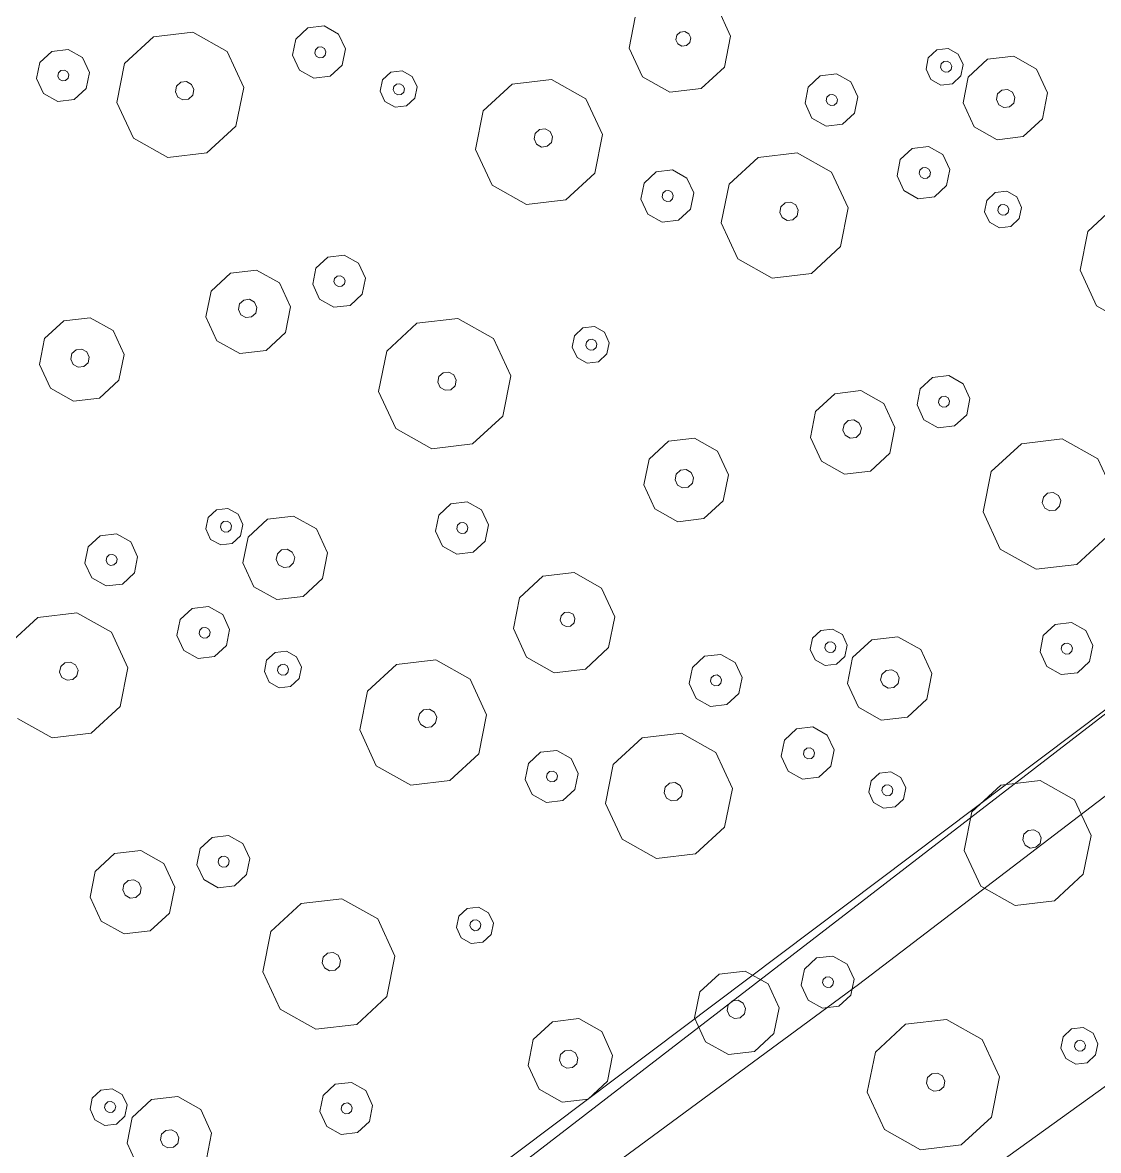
# Model space of a CAD drawing. Header units: metres. Extents: x -2858 to 512, y -1995 to 1252.
# Drawn here: x -456.887 to -453.651, y -183.694 to -180.301 of the extents above; entities that cross this region are included whole.
import ezdxf

# ---------------------------------------------------------------- set-up
doc = ezdxf.new("R2010")
doc.units = ezdxf.units.M
doc.layers.add('Calque commun', color=7, linetype='Continuous')
doc.layers.add('Calque7', color=7, linetype='Continuous')

# ---------------------------------------------------------------- blocks, each defined once
blk = doc.blocks.new('geometrebondepartleger')
at = {"layer": 'Calque7', "color": 1, "linetype": 'Continuous', "lineweight": 9}
blk.add_polyline3d([(141.2008, 124.9129, 79), (146.0805, 124.0046, 79), (151.5015, 122.9015, 79), (157.3363, 121.7891, 79), (165.9825, 119.9858, 79), (155.3815, 121.9588, 79), (170.0435, 119.0562, 79)], dxfattribs=at)
blk = doc.blocks.new('pattern')
at = {"layer": 'Calque commun', "color": 54, "linetype": 'Continuous', "lineweight": 9}
for p, q in [((86.744, 111.0891), (86.7578, 111.1209)), ((86.7578, 111.1209), (86.7876, 111.1385)), ((86.7876, 111.1385), (86.822, 111.1352)), ((86.822, 111.1352), (86.848, 111.1123)), ((86.7515, 111.0553), (86.744, 111.0891)), ((86.7818, 111.0863), (86.7859, 111.0958)), ((86.784, 111.0761), (86.7818, 111.0863)), ((86.7859, 111.0958), (86.7948, 111.1011)), ((86.7948, 111.1011), (86.8052, 111.1001)), ((86.8052, 111.1001), (86.813, 111.0932)), ((86.8152, 111.0831), (86.8111, 111.0736)), ((86.813, 111.0932), (86.8152, 111.0831)), ((86.848, 111.1123), (86.8555, 111.0785)), ((86.7775, 111.0324), (86.7515, 111.0553)), ((86.7918, 111.0693), (86.784, 111.0761)), ((86.8022, 111.0683), (86.7918, 111.0693)), ((86.8111, 111.0736), (86.8022, 111.0683)), ((86.8555, 111.0785), (86.8417, 111.0467)), ((86.8119, 111.0292), (86.7775, 111.0324)), ((86.8417, 111.0467), (86.8119, 111.0292)), ((87.0295, 110.9665), (87.1359, 111.0294)), ((87.1359, 111.0294), (87.259, 111.0177)), ((87.259, 111.0177), (87.3516, 110.9358)), ((86.9803, 110.8531), (87.0295, 110.9665)), ((87.3516, 110.9358), (87.3785, 110.8152)), ((87.0072, 110.7325), (86.9803, 110.8531)), ((87.1415, 110.8374), (87.1484, 110.8533)), ((87.1484, 110.8533), (87.1633, 110.8621)), ((87.1633, 110.8621), (87.1805, 110.8604)), ((87.1805, 110.8604), (87.1935, 110.849)), ((87.1935, 110.849), (87.1973, 110.8321)), ((87.1453, 110.8205), (87.1415, 110.8374)), ((87.1583, 110.8091), (87.1453, 110.8205)), ((87.1904, 110.8162), (87.1755, 110.8074)), ((87.1973, 110.8321), (87.1904, 110.8162)), ((87.3785, 110.8152), (87.3293, 110.7018)), ((87.1755, 110.8074), (87.1583, 110.8091)), ((86.305, 110.6879), (86.4072, 110.7482)), ((86.4072, 110.7482), (86.5253, 110.737)), ((86.5253, 110.737), (86.6143, 110.6584)), ((87.0998, 110.6507), (87.0072, 110.7325)), ((86.2578, 110.579), (86.305, 110.6879)), ((87.3293, 110.7018), (87.2229, 110.6389)), ((86.6143, 110.6584), (86.6401, 110.5426)), ((87.2229, 110.6389), (87.0998, 110.6507)), ((86.2836, 110.4632), (86.2578, 110.579)), ((86.4031, 110.5648), (86.41, 110.5807)), ((86.41, 110.5807), (86.4249, 110.5895)), ((86.4249, 110.5895), (86.4421, 110.5878)), ((86.4421, 110.5878), (86.4551, 110.5764)), ((86.4551, 110.5764), (86.4588, 110.5595)), ((86.4068, 110.5479), (86.4031, 110.5648)), ((86.4198, 110.5365), (86.4068, 110.5479)), ((86.4519, 110.5436), (86.437, 110.5348)), ((86.4588, 110.5595), (86.4519, 110.5436)), ((86.6401, 110.5426), (86.5928, 110.4337)), ((86.437, 110.5348), (86.4198, 110.5365)), ((86.3725, 110.3847), (86.2836, 110.4632)), ((87.0822, 110.3996), (87.1019, 110.445)), ((87.1019, 110.445), (87.1444, 110.4701)), ((87.1444, 110.4701), (87.1937, 110.4654)), ((87.1937, 110.4654), (87.2307, 110.4327)), ((86.5928, 110.4337), (86.4907, 110.3734)), ((87.1485, 110.404), (87.1575, 110.4093)), ((87.1575, 110.4093), (87.1678, 110.4083)), ((87.1678, 110.4083), (87.1756, 110.4014)), ((87.2307, 110.4327), (87.2415, 110.3844)), ((86.4907, 110.3734), (86.3725, 110.3847)), ((87.0929, 110.3513), (87.0822, 110.3996)), ((87.1444, 110.3945), (87.1485, 110.404)), ((87.1467, 110.3844), (87.1444, 110.3945)), ((87.1544, 110.3775), (87.1467, 110.3844)), ((87.1648, 110.3765), (87.1544, 110.3775)), ((87.1737, 110.3818), (87.1648, 110.3765)), ((87.1778, 110.3913), (87.1737, 110.3818)), ((87.1756, 110.4014), (87.1778, 110.3913)), ((87.2415, 110.3844), (87.2218, 110.3391)), ((87.3169, 110.3346), (87.385, 110.3748)), ((87.385, 110.3748), (87.4638, 110.3673)), ((87.13, 110.3186), (87.0929, 110.3513)), ((87.2218, 110.3391), (87.1792, 110.3139)), ((87.4638, 110.3673), (87.5231, 110.315)), ((85.8557, 110.2652), (85.8753, 110.3105)), ((85.8753, 110.3105), (85.9179, 110.3357)), ((85.9179, 110.3357), (85.9671, 110.331)), ((85.9671, 110.331), (86.0042, 110.2982)), ((87.1792, 110.3139), (87.13, 110.3186)), ((87.2855, 110.262), (87.3169, 110.3346)), ((87.5231, 110.315), (87.5403, 110.2377)), ((85.9179, 110.26), (85.922, 110.2696)), ((85.922, 110.2696), (85.9309, 110.2748)), ((85.9309, 110.2748), (85.9413, 110.2739)), ((85.9413, 110.2739), (85.9491, 110.267)), ((86.0042, 110.2982), (86.0149, 110.25)), ((87.3853, 110.2605), (87.4002, 110.2693)), ((87.4002, 110.2693), (87.4175, 110.2677)), ((85.8664, 110.2169), (85.8557, 110.2652)), ((85.9201, 110.2499), (85.9179, 110.26)), ((85.9279, 110.243), (85.9201, 110.2499)), ((85.9382, 110.242), (85.9279, 110.243)), ((85.9472, 110.2473), (85.9382, 110.242)), ((85.9513, 110.2569), (85.9472, 110.2473)), ((85.9491, 110.267), (85.9513, 110.2569)), ((86.0149, 110.25), (85.9953, 110.2046)), ((87.3027, 110.1848), (87.2855, 110.262)), ((87.3784, 110.2447), (87.3853, 110.2605)), ((87.3822, 110.2278), (87.3784, 110.2447)), ((87.4175, 110.2677), (87.4304, 110.2562)), ((87.4342, 110.2393), (87.4273, 110.2235)), ((87.4304, 110.2562), (87.4342, 110.2393)), ((87.5403, 110.2377), (87.5088, 110.1652)), ((85.9035, 110.1842), (85.8664, 110.2169)), ((85.9953, 110.2046), (85.9527, 110.1795)), ((87.3952, 110.2163), (87.3822, 110.2278)), ((87.4124, 110.2147), (87.3952, 110.2163)), ((87.4273, 110.2235), (87.4124, 110.2147)), ((85.9527, 110.1795), (85.9035, 110.1842)), ((86.5559, 110.1452), (86.5697, 110.1769)), ((86.5697, 110.1769), (86.5995, 110.1945)), ((86.5995, 110.1945), (86.6339, 110.1913)), ((86.6339, 110.1913), (86.6599, 110.1684)), ((86.6599, 110.1684), (86.6674, 110.1346)), ((87.362, 110.1325), (87.3027, 110.1848)), ((86.5634, 110.1114), (86.5559, 110.1452)), ((86.5953, 110.1424), (86.5995, 110.152)), ((86.5976, 110.1323), (86.5953, 110.1424)), ((86.5995, 110.152), (86.6084, 110.1572)), ((86.6084, 110.1572), (86.6187, 110.1563)), ((86.6187, 110.1563), (86.6265, 110.1494)), ((86.6288, 110.1393), (86.6246, 110.1297)), ((86.6265, 110.1494), (86.6288, 110.1393)), ((86.6674, 110.1346), (86.6536, 110.1028)), ((87.5088, 110.1652), (87.4407, 110.1249)), ((85.6027, 110.1242), (85.7258, 110.1125)), ((85.7258, 110.1125), (85.8185, 110.0306)), ((86.5894, 110.0885), (86.5634, 110.1114)), ((86.6054, 110.1254), (86.5976, 110.1323)), ((86.6157, 110.1245), (86.6054, 110.1254)), ((86.6246, 110.1297), (86.6157, 110.1245)), ((86.6536, 110.1028), (86.6238, 110.0852)), ((87.4407, 110.1249), (87.362, 110.1325)), ((86.6238, 110.0852), (86.5894, 110.0885)), ((87.7575, 110.057), (87.8256, 110.0973)), ((87.8256, 110.0973), (87.9044, 110.0898)), ((87.9044, 110.0898), (87.9637, 110.0374)), ((85.4471, 109.9479), (85.4963, 110.0613)), ((86.2609, 110.0059), (86.329, 110.0461)), ((86.329, 110.0461), (86.4078, 110.0386)), ((86.4078, 110.0386), (86.4671, 109.9863)), ((87.726, 109.9845), (87.7575, 110.057)), ((87.9637, 110.0374), (87.9809, 109.9602)), ((85.8185, 110.0306), (85.8453, 109.91)), ((86.2295, 109.9333), (86.2609, 110.0059)), ((86.4671, 109.9863), (86.4843, 109.909)), ((86.6287, 109.9403), (86.6712, 109.9654)), ((86.6712, 109.9654), (86.7204, 109.9607)), ((87.7432, 109.9072), (87.726, 109.9845)), ((87.8265, 109.9686), (87.8333, 109.9845)), ((87.8302, 109.9517), (87.8265, 109.9686)), ((87.8333, 109.9845), (87.8482, 109.9933)), ((87.8482, 109.9933), (87.8655, 109.9916)), ((87.8655, 109.9916), (87.8784, 109.9802)), ((87.8822, 109.9633), (87.8753, 109.9474)), ((87.8784, 109.9802), (87.8822, 109.9633)), ((85.474, 109.8273), (85.4471, 109.9479)), ((85.6083, 109.9322), (85.6152, 109.9481)), ((85.6121, 109.9153), (85.6083, 109.9322)), ((85.6152, 109.9481), (85.6301, 109.9569)), ((85.6301, 109.9569), (85.6474, 109.9552)), ((85.6474, 109.9552), (85.6603, 109.9438)), ((85.6603, 109.9438), (85.6641, 109.9269)), ((86.2467, 109.8561), (86.2295, 109.9333)), ((86.3297, 109.9256), (86.3366, 109.9415)), ((86.3366, 109.9415), (86.3515, 109.9503)), ((86.3515, 109.9503), (86.3687, 109.9487)), ((86.3687, 109.9487), (86.3817, 109.9372)), ((86.3817, 109.9372), (86.3854, 109.9203)), ((86.609, 109.8949), (86.6287, 109.9403)), ((86.7204, 109.9607), (86.7575, 109.928)), ((87.8432, 109.9403), (87.8302, 109.9517)), ((87.8604, 109.9386), (87.8432, 109.9403)), ((87.8753, 109.9474), (87.8604, 109.9386)), ((87.9809, 109.9602), (87.9494, 109.8876)), ((85.6251, 109.9039), (85.6121, 109.9153)), ((85.6423, 109.9022), (85.6251, 109.9039)), ((85.6572, 109.911), (85.6423, 109.9022)), ((85.6641, 109.9269), (85.6572, 109.911)), ((85.8453, 109.91), (85.7962, 109.7966)), ((86.3335, 109.9087), (86.3297, 109.9256)), ((86.3464, 109.8973), (86.3335, 109.9087)), ((86.3637, 109.8957), (86.3464, 109.8973)), ((86.3786, 109.9044), (86.3637, 109.8957)), ((86.3854, 109.9203), (86.3786, 109.9044)), ((86.4843, 109.909), (86.4528, 109.8365)), ((86.6699, 109.8927), (86.674, 109.9022)), ((86.674, 109.9022), (86.683, 109.9075)), ((86.683, 109.9075), (86.6933, 109.9065)), ((86.6933, 109.9065), (86.7011, 109.8997)), ((86.7011, 109.8997), (86.7033, 109.8895)), ((86.7575, 109.928), (86.7683, 109.8797)), ((87.8025, 109.8549), (87.7432, 109.9072)), ((86.6197, 109.8466), (86.609, 109.8949)), ((86.6721, 109.8826), (86.6699, 109.8927)), ((86.6799, 109.8757), (86.6721, 109.8826)), ((86.6903, 109.8747), (86.6799, 109.8757)), ((86.6992, 109.88), (86.6903, 109.8747)), ((86.7033, 109.8895), (86.6992, 109.88)), ((86.7683, 109.8797), (86.7486, 109.8344)), ((87.9494, 109.8876), (87.8813, 109.8474)), ((86.306, 109.8037), (86.2467, 109.8561)), ((86.4528, 109.8365), (86.3847, 109.7962)), ((86.6568, 109.8139), (86.6197, 109.8466)), ((86.7486, 109.8344), (86.706, 109.8092)), ((86.919, 109.7895), (87.0212, 109.8498)), ((87.0212, 109.8498), (87.1394, 109.8385)), ((87.1394, 109.8385), (87.2283, 109.76)), ((87.8813, 109.8474), (87.8025, 109.8549)), ((85.5667, 109.7455), (85.474, 109.8273)), ((85.7962, 109.7966), (85.6897, 109.7337)), ((86.3847, 109.7962), (86.306, 109.8037)), ((86.706, 109.8092), (86.6568, 109.8139)), ((86.3673, 109.7594), (86.3971, 109.777)), ((86.3971, 109.777), (86.4315, 109.7737)), ((86.4315, 109.7737), (86.4575, 109.7508)), ((86.8718, 109.6806), (86.919, 109.7895)), ((87.2283, 109.76), (87.2541, 109.6442)), ((85.0811, 109.7532), (85.1069, 109.6374)), ((85.6897, 109.7337), (85.5667, 109.7455)), ((86.3535, 109.7277), (86.3673, 109.7594)), ((86.361, 109.6939), (86.3535, 109.7277)), ((86.3891, 109.7273), (86.3933, 109.7368)), ((86.3914, 109.7172), (86.3891, 109.7273)), ((86.3933, 109.7368), (86.4022, 109.7421)), ((86.4022, 109.7421), (86.4125, 109.7411)), ((86.4125, 109.7411), (86.4203, 109.7343)), ((86.4203, 109.7343), (86.4226, 109.7241)), ((86.4575, 109.7508), (86.465, 109.7171)), ((86.387, 109.671), (86.361, 109.6939)), ((86.3992, 109.7103), (86.3914, 109.7172)), ((86.4095, 109.7093), (86.3992, 109.7103)), ((86.4185, 109.7146), (86.4095, 109.7093)), ((86.4226, 109.7241), (86.4185, 109.7146)), ((86.465, 109.7171), (86.4512, 109.6853)), ((86.4214, 109.6677), (86.387, 109.671)), ((86.4512, 109.6853), (86.4214, 109.6677)), ((86.8976, 109.5648), (86.8718, 109.6806)), ((87.0171, 109.6664), (87.024, 109.6823)), ((87.0209, 109.6495), (87.0171, 109.6664)), ((87.024, 109.6823), (87.0389, 109.6911)), ((87.0389, 109.6911), (87.0561, 109.6894)), ((87.0561, 109.6894), (87.0691, 109.678)), ((87.0729, 109.6611), (87.066, 109.6452)), ((87.0691, 109.678), (87.0729, 109.6611)), ((85.1069, 109.6374), (85.0597, 109.5285)), ((87.0338, 109.6381), (87.0209, 109.6495)), ((87.0511, 109.6364), (87.0338, 109.6381)), ((87.066, 109.6452), (87.0511, 109.6364)), ((87.2541, 109.6442), (87.2069, 109.5353)), ((88.351, 109.6194), (88.3936, 109.6445)), ((88.3936, 109.6445), (88.4428, 109.6398)), ((88.4428, 109.6398), (88.4799, 109.6071)), ((86.6506, 109.5884), (86.6932, 109.6136)), ((86.6932, 109.6136), (86.7424, 109.6089)), ((86.7424, 109.6089), (86.7794, 109.5761)), ((88.3313, 109.574), (88.351, 109.6194)), ((88.4799, 109.6071), (88.4906, 109.5588)), ((85.5687, 109.5398), (85.6113, 109.5649)), ((85.6113, 109.5649), (85.6605, 109.5602)), ((85.6605, 109.5602), (85.6976, 109.5275)), ((86.6309, 109.5431), (86.6506, 109.5884)), ((86.7794, 109.5761), (86.7902, 109.5279)), ((86.9866, 109.4862), (86.8976, 109.5648)), ((88.3421, 109.5257), (88.3313, 109.574)), ((88.3935, 109.5689), (88.3977, 109.5784)), ((88.3958, 109.5587), (88.3935, 109.5689)), ((88.4036, 109.5519), (88.3958, 109.5587)), ((88.3977, 109.5784), (88.4066, 109.5837)), ((88.4066, 109.5837), (88.4169, 109.5827)), ((88.4229, 109.5562), (88.4139, 109.5509)), ((88.4169, 109.5827), (88.4247, 109.5758)), ((88.427, 109.5657), (88.4229, 109.5562)), ((88.4247, 109.5758), (88.427, 109.5657)), ((88.4906, 109.5588), (88.471, 109.5135)), ((85.0597, 109.5285), (84.9575, 109.4682)), ((85.549, 109.4944), (85.5687, 109.5398)), ((85.6976, 109.5275), (85.7083, 109.4792)), ((86.6417, 109.4948), (86.6309, 109.5431)), ((86.6931, 109.5379), (86.6972, 109.5475)), ((86.6954, 109.5278), (86.6931, 109.5379)), ((86.7031, 109.5209), (86.6954, 109.5278)), ((86.6972, 109.5475), (86.7062, 109.5527)), ((86.7062, 109.5527), (86.7165, 109.5518)), ((86.7224, 109.5252), (86.7135, 109.5199)), ((86.7165, 109.5518), (86.7243, 109.5449)), ((86.7266, 109.5348), (86.7224, 109.5252)), ((86.7243, 109.5449), (86.7266, 109.5348)), ((86.7902, 109.5279), (86.7705, 109.4825)), ((87.2069, 109.5353), (87.1047, 109.475)), ((87.6865, 109.4928), (87.7003, 109.5245)), ((87.7003, 109.5245), (87.7301, 109.5421)), ((87.7301, 109.5421), (87.7645, 109.5388)), ((87.7645, 109.5388), (87.7905, 109.5159)), ((88.3792, 109.493), (88.3421, 109.5257)), ((88.4139, 109.5509), (88.4036, 109.5519)), ((85.5598, 109.4462), (85.549, 109.4944)), ((85.6112, 109.4893), (85.6153, 109.4988)), ((85.6135, 109.4792), (85.6112, 109.4893)), ((85.6153, 109.4988), (85.6243, 109.5041)), ((85.6243, 109.5041), (85.6346, 109.5031)), ((85.6346, 109.5031), (85.6424, 109.4962)), ((85.6424, 109.4962), (85.6447, 109.4861)), ((86.6787, 109.4621), (86.6417, 109.4948)), ((86.7135, 109.5199), (86.7031, 109.5209)), ((87.694, 109.459), (87.6865, 109.4928)), ((87.7243, 109.4899), (87.7284, 109.4994)), ((87.7265, 109.4798), (87.7243, 109.4899)), ((87.7284, 109.4994), (87.7373, 109.5047)), ((87.7373, 109.5047), (87.7477, 109.5037)), ((87.7477, 109.5037), (87.7555, 109.4969)), ((87.7555, 109.4969), (87.7577, 109.4867)), ((87.7905, 109.5159), (87.798, 109.4821)), ((88.4284, 109.4883), (88.3792, 109.493)), ((88.471, 109.5135), (88.4284, 109.4883)), ((84.9575, 109.4682), (84.8394, 109.4795)), ((85.6213, 109.4723), (85.6135, 109.4792)), ((85.6316, 109.4713), (85.6213, 109.4723)), ((85.6405, 109.4766), (85.6316, 109.4713)), ((85.6447, 109.4861), (85.6405, 109.4766)), ((85.7083, 109.4792), (85.6886, 109.4339)), ((85.7837, 109.4294), (85.8519, 109.4696)), ((85.8519, 109.4696), (85.9306, 109.4621)), ((85.9306, 109.4621), (85.9899, 109.4098)), ((86.7279, 109.4574), (86.6787, 109.4621)), ((86.7705, 109.4825), (86.7279, 109.4574)), ((87.1047, 109.475), (86.9866, 109.4862)), ((87.72, 109.4361), (87.694, 109.459)), ((87.7343, 109.4729), (87.7265, 109.4798)), ((87.7447, 109.4719), (87.7343, 109.4729)), ((87.7536, 109.4772), (87.7447, 109.4719)), ((87.7577, 109.4867), (87.7536, 109.4772)), ((87.798, 109.4821), (87.7842, 109.4504)), ((85.5968, 109.4134), (85.5598, 109.4462)), ((85.6886, 109.4339), (85.6461, 109.4087)), ((85.7523, 109.3568), (85.7837, 109.4294)), ((87.1949, 109.4135), (87.2375, 109.4386)), ((87.2375, 109.4386), (87.2867, 109.4339)), ((87.2867, 109.4339), (87.3238, 109.4012)), ((87.7544, 109.4328), (87.72, 109.4361)), ((87.7842, 109.4504), (87.7544, 109.4328)), ((87.972, 109.3702), (88.0784, 109.433)), ((88.0784, 109.433), (88.2015, 109.4213)), ((88.2015, 109.4213), (88.2941, 109.3395)), ((85.6461, 109.4087), (85.5968, 109.4134)), ((85.9899, 109.4098), (86.0071, 109.3326)), ((87.1752, 109.3681), (87.1949, 109.4135)), ((87.3238, 109.4012), (87.3345, 109.3529)), ((85.7695, 109.2796), (85.7523, 109.3568)), ((85.8453, 109.3395), (85.8521, 109.3553)), ((85.8521, 109.3553), (85.8671, 109.3641)), ((85.8671, 109.3641), (85.8843, 109.3625)), ((85.8843, 109.3625), (85.8973, 109.351)), ((87.186, 109.3198), (87.1752, 109.3681)), ((87.2374, 109.363), (87.2415, 109.3725)), ((87.2397, 109.3528), (87.2374, 109.363)), ((87.2475, 109.346), (87.2397, 109.3528)), ((87.2415, 109.3725), (87.2505, 109.3778)), ((87.2505, 109.3778), (87.2608, 109.3768)), ((87.2608, 109.3768), (87.2686, 109.3699)), ((87.2709, 109.3598), (87.2667, 109.3503)), ((87.2686, 109.3699), (87.2709, 109.3598)), ((87.3345, 109.3529), (87.3148, 109.3075)), ((87.9228, 109.2568), (87.972, 109.3702)), ((88.7366, 109.3147), (88.8047, 109.355)), ((85.849, 109.3226), (85.8453, 109.3395)), ((85.862, 109.3111), (85.849, 109.3226)), ((85.901, 109.3342), (85.8941, 109.3183)), ((85.8973, 109.351), (85.901, 109.3342)), ((86.0071, 109.3326), (85.9757, 109.26)), ((87.223, 109.2871), (87.186, 109.3198)), ((87.2578, 109.345), (87.2475, 109.346)), ((87.2667, 109.3503), (87.2578, 109.345)), ((88.2941, 109.3395), (88.321, 109.2188)), ((85.0365, 109.2718), (85.0663, 109.2893)), ((85.0663, 109.2893), (85.1007, 109.2861)), ((85.1007, 109.2861), (85.1267, 109.2632)), ((85.8792, 109.3095), (85.862, 109.3111)), ((85.8941, 109.3183), (85.8792, 109.3095)), ((87.2723, 109.2824), (87.223, 109.2871)), ((87.3148, 109.3075), (87.2723, 109.2824)), ((88.7051, 109.2422), (88.7366, 109.3147)), ((85.0227, 109.24), (85.0365, 109.2718)), ((85.0663, 109.2468), (85.0752, 109.2521)), ((85.0752, 109.2521), (85.0856, 109.2511)), ((85.0856, 109.2511), (85.0933, 109.2442)), ((85.1267, 109.2632), (85.1342, 109.2294)), ((85.8288, 109.2273), (85.7695, 109.2796)), ((85.9757, 109.26), (85.9075, 109.2198)), ((87.9497, 109.1361), (87.9228, 109.2568)), ((88.084, 109.241), (88.0909, 109.2569)), ((88.0909, 109.2569), (88.1058, 109.2657)), ((88.1058, 109.2657), (88.123, 109.2641)), ((88.123, 109.2641), (88.136, 109.2526)), ((88.136, 109.2526), (88.1398, 109.2357)), ((88.8122, 109.2504), (88.8271, 109.2591)), ((88.8271, 109.2591), (88.8444, 109.2575)), ((88.8444, 109.2575), (88.8574, 109.2461)), ((85.0302, 109.2062), (85.0227, 109.24)), ((85.0622, 109.2373), (85.0663, 109.2468)), ((85.0644, 109.2271), (85.0622, 109.2373)), ((85.0722, 109.2202), (85.0644, 109.2271)), ((85.0825, 109.2193), (85.0722, 109.2202)), ((85.0915, 109.2245), (85.0825, 109.2193)), ((85.0956, 109.2341), (85.0915, 109.2245)), ((85.0933, 109.2442), (85.0956, 109.2341)), ((85.1342, 109.2294), (85.1204, 109.1976)), ((85.9075, 109.2198), (85.8288, 109.2273)), ((86.77, 109.1815), (86.8517, 109.2297)), ((86.8517, 109.2297), (86.9462, 109.2207)), ((86.9462, 109.2207), (87.0174, 109.1579)), ((88.0878, 109.2241), (88.084, 109.241)), ((88.1008, 109.2127), (88.0878, 109.2241)), ((88.1329, 109.2198), (88.118, 109.2111)), ((88.1398, 109.2357), (88.1329, 109.2198)), ((88.321, 109.2188), (88.2718, 109.1054)), ((88.7223, 109.1649), (88.7051, 109.2422)), ((88.8054, 109.2345), (88.8122, 109.2504)), ((88.8091, 109.2176), (88.8054, 109.2345)), ((88.8221, 109.2061), (88.8091, 109.2176)), ((88.8611, 109.2292), (88.8542, 109.2133)), ((88.8574, 109.2461), (88.8611, 109.2292)), ((88.96, 109.2179), (88.9285, 109.1453)), ((85.0562, 109.1833), (85.0302, 109.2062)), ((85.0906, 109.18), (85.0562, 109.1833)), ((85.1204, 109.1976), (85.0906, 109.18)), ((86.2243, 109.1518), (86.2924, 109.1921)), ((86.2924, 109.1921), (86.3712, 109.1846)), ((86.3712, 109.1846), (86.4305, 109.1322)), ((88.118, 109.2111), (88.1008, 109.2127)), ((88.8393, 109.2045), (88.8221, 109.2061)), ((88.8542, 109.2133), (88.8393, 109.2045)), ((86.1929, 109.0793), (86.2243, 109.1518)), ((86.7322, 109.0944), (86.77, 109.1815)), ((87.0174, 109.1579), (87.038, 109.0652)), ((87.2475, 109.0915), (87.3497, 109.1519)), ((87.3497, 109.1519), (87.4678, 109.1406)), ((88.7816, 109.1126), (88.7223, 109.1649)), ((84.7278, 109.1007), (84.7959, 109.1409)), ((84.7959, 109.1409), (84.8746, 109.1334)), ((84.8746, 109.1334), (84.9339, 109.0811)), ((86.4305, 109.1322), (86.4477, 109.055)), ((87.4678, 109.1406), (87.5568, 109.0621)), ((88.0423, 109.0543), (87.9497, 109.1361)), ((88.9285, 109.1453), (88.8604, 109.1051)), ((84.6963, 109.0281), (84.7278, 109.1007)), ((86.3002, 109.0793), (86.3151, 109.0881)), ((86.3151, 109.0881), (86.3323, 109.0864)), ((86.3323, 109.0864), (86.3453, 109.075)), ((86.7528, 109.0017), (86.7322, 109.0944)), ((86.8484, 109.083), (86.8539, 109.0957)), ((86.8514, 109.0695), (86.8484, 109.083)), ((86.8539, 109.0957), (86.8658, 109.1027)), ((86.8658, 109.1027), (86.8796, 109.1014)), ((86.8796, 109.1014), (86.89, 109.0923)), ((86.89, 109.0923), (86.893, 109.0788)), ((87.2003, 108.9827), (87.2475, 109.0915)), ((88.2718, 109.1054), (88.1654, 109.0426)), ((88.8604, 109.1051), (88.7816, 109.1126)), ((88.8429, 109.0683), (88.8727, 109.0859)), ((88.8727, 109.0859), (88.9072, 109.0826)), ((88.9072, 109.0826), (88.9331, 109.0597)), ((84.9339, 109.0811), (84.9511, 109.0039)), ((85.0955, 109.0351), (85.138, 109.0602)), ((85.138, 109.0602), (85.1873, 109.0555)), ((85.1873, 109.0555), (85.2243, 109.0228)), ((86.2101, 109.002), (86.1929, 109.0793)), ((86.2933, 109.0634), (86.3002, 109.0793)), ((86.297, 109.0465), (86.2933, 109.0634)), ((86.349, 109.0581), (86.3421, 109.0422)), ((86.3453, 109.075), (86.349, 109.0581)), ((86.4477, 109.055), (86.4162, 108.9824)), ((86.8618, 109.0603), (86.8514, 109.0695)), ((86.8756, 109.059), (86.8618, 109.0603)), ((86.8875, 109.0661), (86.8756, 109.059)), ((86.893, 109.0788), (86.8875, 109.0661)), ((87.038, 109.0652), (87.0002, 108.9781)), ((87.5568, 109.0621), (87.5826, 108.9462)), ((88.1654, 109.0426), (88.0423, 109.0543)), ((88.8292, 109.0365), (88.8429, 109.0683)), ((88.8689, 109.0457), (88.8779, 109.0509)), ((88.8779, 109.0509), (88.8882, 109.05)), ((88.8882, 109.05), (88.896, 109.0431)), ((88.9331, 109.0597), (88.9407, 109.0259)), ((84.7135, 108.9509), (84.6963, 109.0281)), ((84.7965, 109.0204), (84.8034, 109.0363)), ((84.8003, 109.0036), (84.7965, 109.0204)), ((84.8034, 109.0363), (84.8183, 109.0451)), ((84.8183, 109.0451), (84.8355, 109.0435)), ((84.8355, 109.0435), (84.8485, 109.032)), ((84.8523, 109.0151), (84.8454, 108.9993)), ((84.8485, 109.032), (84.8523, 109.0151)), ((85.0758, 108.9897), (85.0955, 109.0351)), ((85.2243, 109.0228), (85.2351, 108.9745)), ((86.31, 109.0351), (86.297, 109.0465)), ((86.3272, 109.0334), (86.31, 109.0351)), ((86.3421, 109.0422), (86.3272, 109.0334)), ((88.8367, 109.0027), (88.8292, 109.0365)), ((88.8648, 109.0361), (88.8689, 109.0457)), ((88.8671, 109.026), (88.8648, 109.0361)), ((88.8748, 109.0191), (88.8671, 109.026)), ((88.8852, 109.0182), (88.8748, 109.0191)), ((88.8941, 109.0234), (88.8852, 109.0182)), ((88.8983, 109.033), (88.8941, 109.0234)), ((88.896, 109.0431), (88.8983, 109.033)), ((88.9407, 109.0259), (88.9269, 108.9941)), ((84.8132, 108.9921), (84.8003, 109.0036)), ((84.8305, 108.9905), (84.8132, 108.9921)), ((84.8454, 108.9993), (84.8305, 108.9905)), ((84.9511, 109.0039), (84.9197, 108.9313)), ((85.0866, 108.9415), (85.0758, 108.9897)), ((85.1367, 108.9875), (85.1408, 108.997)), ((85.139, 108.9774), (85.1367, 108.9875)), ((85.1408, 108.997), (85.1498, 109.0023)), ((85.1498, 109.0023), (85.1601, 109.0013)), ((85.1601, 109.0013), (85.1679, 108.9945)), ((85.1702, 108.9843), (85.166, 108.9748)), ((85.1679, 108.9945), (85.1702, 108.9843)), ((86.2694, 108.9497), (86.2101, 109.002)), ((86.4162, 108.9824), (86.3481, 108.9422)), ((86.824, 108.9389), (86.7528, 109.0017)), ((87.2261, 108.8668), (87.2003, 108.9827)), ((87.3456, 108.9685), (87.3525, 108.9843)), ((87.3525, 108.9843), (87.3674, 108.9931)), ((87.3674, 108.9931), (87.3846, 108.9915)), ((87.3846, 108.9915), (87.3976, 108.98)), ((87.3976, 108.98), (87.4013, 108.9631)), ((88.8626, 108.9798), (88.8367, 109.0027)), ((88.8971, 108.9765), (88.8626, 108.9798)), ((88.9269, 108.9941), (88.8971, 108.9765)), ((84.7728, 108.8986), (84.7135, 108.9509)), ((85.1468, 108.9705), (85.139, 108.9774)), ((85.1571, 108.9695), (85.1468, 108.9705)), ((85.166, 108.9748), (85.1571, 108.9695)), ((85.2351, 108.9745), (85.2154, 108.9292)), ((86.3481, 108.9422), (86.2694, 108.9497)), ((87.0002, 108.9781), (86.9185, 108.9299)), ((87.3493, 108.9516), (87.3456, 108.9685)), ((87.3623, 108.9401), (87.3493, 108.9516)), ((87.3944, 108.9473), (87.3795, 108.9385)), ((87.4013, 108.9631), (87.3944, 108.9473)), ((87.5826, 108.9462), (87.5353, 108.8374)), ((84.9197, 108.9313), (84.8515, 108.8911)), ((85.1236, 108.9087), (85.0866, 108.9415)), ((85.2154, 108.9292), (85.1728, 108.904)), ((85.3859, 108.8843), (85.488, 108.9446)), ((85.488, 108.9446), (85.6062, 108.9334)), ((85.6062, 108.9334), (85.6951, 108.8548)), ((86.9185, 108.9299), (86.824, 108.9389)), ((87.3795, 108.9385), (87.3623, 108.9401)), ((84.8515, 108.8911), (84.7728, 108.8986)), ((85.1728, 108.904), (85.1236, 108.9087)), ((85.3387, 108.7754), (85.3859, 108.8843)), ((84.8203, 108.8225), (84.8341, 108.8542)), ((84.8341, 108.8542), (84.8639, 108.8718)), ((84.8639, 108.8718), (84.8983, 108.8685)), ((84.8983, 108.8685), (84.9243, 108.8456)), ((84.9243, 108.8456), (84.9318, 108.8119)), ((85.6951, 108.8548), (85.7209, 108.739)), ((87.315, 108.7883), (87.2261, 108.8668)), ((88.0247, 108.8033), (88.0444, 108.8486)), ((88.0444, 108.8486), (88.0869, 108.8737)), ((88.0869, 108.8737), (88.1362, 108.8691)), ((88.1362, 108.8691), (88.1732, 108.8363)), ((84.8278, 108.7887), (84.8203, 108.8225)), ((84.856, 108.8221), (84.8601, 108.8316)), ((84.8582, 108.812), (84.856, 108.8221)), ((84.866, 108.8051), (84.8582, 108.812)), ((84.8601, 108.8316), (84.869, 108.8369)), ((84.869, 108.8369), (84.8794, 108.8359)), ((84.8794, 108.8359), (84.8872, 108.8291)), ((84.8894, 108.8189), (84.8853, 108.8094)), ((84.8872, 108.8291), (84.8894, 108.8189)), ((84.9318, 108.8119), (84.918, 108.7801)), ((87.5353, 108.8374), (87.4332, 108.777)), ((88.091, 108.8077), (88.1, 108.8129)), ((88.1, 108.8129), (88.1103, 108.8119)), ((88.1103, 108.8119), (88.1181, 108.8051)), ((88.1732, 108.8363), (88.184, 108.7881)), ((84.8538, 108.7658), (84.8278, 108.7887)), ((84.8763, 108.8041), (84.866, 108.8051)), ((84.8853, 108.8094), (84.8763, 108.8041)), ((84.918, 108.7801), (84.8882, 108.7625)), ((85.4839, 108.7612), (85.4908, 108.7771)), ((85.4908, 108.7771), (85.5057, 108.7859)), ((85.5057, 108.7859), (85.523, 108.7842)), ((85.523, 108.7842), (85.5359, 108.7728)), ((87.4332, 108.777), (87.315, 108.7883)), ((88.0354, 108.755), (88.0247, 108.8033)), ((88.0869, 108.7981), (88.091, 108.8077)), ((88.0891, 108.788), (88.0869, 108.7981)), ((88.0969, 108.7811), (88.0891, 108.788)), ((88.1073, 108.7801), (88.0969, 108.7811)), ((88.1162, 108.7854), (88.1073, 108.7801)), ((88.1203, 108.7949), (88.1162, 108.7854)), ((88.1181, 108.8051), (88.1203, 108.7949)), ((88.184, 108.7881), (88.1643, 108.7427)), ((88.2594, 108.7383), (88.3275, 108.7785)), ((88.3275, 108.7785), (88.4063, 108.771)), ((84.8882, 108.7625), (84.8538, 108.7658)), ((85.3645, 108.6596), (85.3387, 108.7754)), ((85.4877, 108.7443), (85.4839, 108.7612)), ((85.5007, 108.7329), (85.4877, 108.7443)), ((85.5397, 108.7559), (85.5328, 108.74)), ((85.5359, 108.7728), (85.5397, 108.7559)), ((88.0725, 108.7223), (88.0354, 108.755)), ((88.1643, 108.7427), (88.1217, 108.7176)), ((88.4063, 108.771), (88.4656, 108.7186)), ((85.1174, 108.6832), (85.16, 108.7084)), ((85.16, 108.7084), (85.2092, 108.7037)), ((85.5179, 108.7312), (85.5007, 108.7329)), ((85.5328, 108.74), (85.5179, 108.7312)), ((85.7209, 108.739), (85.6737, 108.6301)), ((86.7982, 108.6688), (86.8178, 108.7142)), ((86.8178, 108.7142), (86.8604, 108.7393)), ((86.8604, 108.7393), (86.9096, 108.7346)), ((86.9096, 108.7346), (86.9467, 108.7019)), ((88.1217, 108.7176), (88.0725, 108.7223)), ((88.228, 108.6657), (88.2594, 108.7383)), ((88.4656, 108.7186), (88.4828, 108.6414)), ((85.0977, 108.6379), (85.1174, 108.6832)), ((85.2092, 108.7037), (85.2463, 108.671)), ((86.8645, 108.6732), (86.8734, 108.6785)), ((86.8734, 108.6785), (86.8838, 108.6775)), ((86.8838, 108.6775), (86.8916, 108.6706)), ((86.9467, 108.7019), (86.9575, 108.6536)), ((85.1599, 108.6327), (85.1641, 108.6423)), ((85.1641, 108.6423), (85.173, 108.6475)), ((85.173, 108.6475), (85.1833, 108.6466)), ((85.1833, 108.6466), (85.1911, 108.6397)), ((85.2463, 108.671), (85.257, 108.6227)), ((85.4534, 108.581), (85.3645, 108.6596)), ((86.8089, 108.6205), (86.7982, 108.6688)), ((86.8604, 108.6637), (86.8645, 108.6732)), ((86.8626, 108.6535), (86.8604, 108.6637)), ((86.8704, 108.6467), (86.8626, 108.6535)), ((86.8807, 108.6457), (86.8704, 108.6467)), ((86.8897, 108.651), (86.8807, 108.6457)), ((86.8938, 108.6605), (86.8897, 108.651)), ((86.8916, 108.6706), (86.8938, 108.6605)), ((86.9575, 108.6536), (86.9378, 108.6083)), ((88.2451, 108.5885), (88.228, 108.6657)), ((88.3209, 108.6483), (88.3278, 108.6642)), ((88.3247, 108.6314), (88.3209, 108.6483)), ((88.3278, 108.6642), (88.3427, 108.673)), ((88.3427, 108.673), (88.36, 108.6713)), ((88.36, 108.6713), (88.3729, 108.6599)), ((88.3767, 108.643), (88.3698, 108.6271)), ((88.3729, 108.6599), (88.3767, 108.643)), ((88.4828, 108.6414), (88.4513, 108.5688)), ((85.1085, 108.5896), (85.0977, 108.6379)), ((85.1622, 108.6226), (85.1599, 108.6327)), ((85.17, 108.6157), (85.1622, 108.6226)), ((85.1803, 108.6148), (85.17, 108.6157)), ((85.1892, 108.62), (85.1803, 108.6148)), ((85.1934, 108.6296), (85.1892, 108.62)), ((85.1911, 108.6397), (85.1934, 108.6296)), ((85.257, 108.6227), (85.2373, 108.5773)), ((85.6737, 108.6301), (85.5715, 108.5698)), ((86.1533, 108.5876), (86.1671, 108.6193)), ((86.1671, 108.6193), (86.1969, 108.6369)), ((86.1969, 108.6369), (86.2314, 108.6336)), ((86.2314, 108.6336), (86.2573, 108.6107)), ((86.2573, 108.6107), (86.2648, 108.577)), ((86.846, 108.5878), (86.8089, 108.6205)), ((86.9378, 108.6083), (86.8952, 108.5831)), ((88.3377, 108.62), (88.3247, 108.6314)), ((88.3549, 108.6183), (88.3377, 108.62)), ((88.3698, 108.6271), (88.3549, 108.6183)), ((85.1456, 108.5569), (85.1085, 108.5896)), ((85.2373, 108.5773), (85.1948, 108.5522)), ((85.5715, 108.5698), (85.4534, 108.581)), ((86.1609, 108.5538), (86.1533, 108.5876)), ((86.1911, 108.5847), (86.1952, 108.5942)), ((86.1934, 108.5746), (86.1911, 108.5847)), ((86.2011, 108.5677), (86.1934, 108.5746)), ((86.1952, 108.5942), (86.2042, 108.5995)), ((86.2042, 108.5995), (86.2145, 108.5985)), ((86.2145, 108.5985), (86.2223, 108.5917)), ((86.2245, 108.5815), (86.2204, 108.572)), ((86.2223, 108.5917), (86.2245, 108.5815)), ((86.2648, 108.577), (86.2511, 108.5452)), ((86.8952, 108.5831), (86.846, 108.5878)), ((87.4984, 108.5488), (87.5122, 108.5806)), ((87.5122, 108.5806), (87.542, 108.5982)), ((87.542, 108.5982), (87.5764, 108.5949)), ((87.5764, 108.5949), (87.6024, 108.572)), ((88.3045, 108.5361), (88.2451, 108.5885)), ((85.1948, 108.5522), (85.1456, 108.5569)), ((86.1868, 108.5309), (86.1609, 108.5538)), ((86.2115, 108.5667), (86.2011, 108.5677)), ((86.2204, 108.572), (86.2115, 108.5667)), ((86.2511, 108.5452), (86.2212, 108.5276)), ((87.5059, 108.5151), (87.4984, 108.5488)), ((87.5378, 108.5461), (87.542, 108.5556)), ((87.5401, 108.5359), (87.5378, 108.5461)), ((87.542, 108.5556), (87.5509, 108.5609)), ((87.5509, 108.5609), (87.5612, 108.5599)), ((87.5612, 108.5599), (87.569, 108.553)), ((87.5713, 108.5429), (87.5671, 108.5334)), ((87.569, 108.553), (87.5713, 108.5429)), ((87.6024, 108.572), (87.6099, 108.5382)), ((88.4513, 108.5688), (88.3832, 108.5286)), ((85.6421, 108.4629), (85.6617, 108.5083)), ((85.6617, 108.5083), (85.7043, 108.5334)), ((85.7043, 108.5334), (85.7535, 108.5287)), ((85.7535, 108.5287), (85.7906, 108.496)), ((86.2212, 108.5276), (86.1868, 108.5309)), ((86.4388, 108.465), (86.5452, 108.5278)), ((86.5452, 108.5278), (86.6683, 108.5161)), ((86.6683, 108.5161), (86.7609, 108.4343)), ((87.5319, 108.4921), (87.5059, 108.5151)), ((87.5479, 108.5291), (87.5401, 108.5359)), ((87.5582, 108.5281), (87.5479, 108.5291)), ((87.5671, 108.5334), (87.5582, 108.5281)), ((87.5961, 108.5065), (87.5663, 108.4889)), ((87.6099, 108.5382), (87.5961, 108.5065)), ((88.3832, 108.5286), (88.3045, 108.5361)), ((85.7084, 108.4673), (85.7173, 108.4726)), ((85.7173, 108.4726), (85.7276, 108.4716)), ((85.7276, 108.4716), (85.7354, 108.4647)), ((85.7906, 108.496), (85.8013, 108.4477)), ((87.5663, 108.4889), (87.5319, 108.4921)), ((85.6528, 108.4146), (85.6421, 108.4629)), ((85.7042, 108.4578), (85.7084, 108.4673)), ((85.7065, 108.4476), (85.7042, 108.4578)), ((85.7143, 108.4408), (85.7065, 108.4476)), ((85.7246, 108.4398), (85.7143, 108.4408)), ((85.7336, 108.4451), (85.7246, 108.4398)), ((85.7377, 108.4546), (85.7336, 108.4451)), ((85.7354, 108.4647), (85.7377, 108.4546)), ((85.8013, 108.4477), (85.7817, 108.4024)), ((86.3896, 108.3516), (86.4388, 108.465)), ((87.2034, 108.4095), (87.2715, 108.4498)), ((87.2715, 108.4498), (87.3503, 108.4423)), ((87.3503, 108.4423), (87.4096, 108.3899)), ((85.6899, 108.3819), (85.6528, 108.4146)), ((86.7609, 108.4343), (86.7878, 108.3136)), ((87.172, 108.337), (87.2034, 108.4095)), ((85.7391, 108.3772), (85.6899, 108.3819)), ((85.7817, 108.4024), (85.7391, 108.3772)), ((87.4096, 108.3899), (87.4268, 108.3127)), ((87.5712, 108.3439), (87.6137, 108.369)), ((87.6137, 108.369), (87.6629, 108.3644)), ((86.4165, 108.2309), (86.3896, 108.3516)), ((86.5508, 108.3358), (86.5577, 108.3517)), ((86.5546, 108.319), (86.5508, 108.3358)), ((86.5577, 108.3517), (86.5726, 108.3605)), ((86.5726, 108.3605), (86.5899, 108.3589)), ((86.5899, 108.3589), (86.6028, 108.3474)), ((86.6028, 108.3474), (86.6066, 108.3305)), ((87.1892, 108.2598), (87.172, 108.337)), ((87.2722, 108.3293), (87.2791, 108.3452)), ((87.2791, 108.3452), (87.294, 108.354)), ((87.294, 108.354), (87.3112, 108.3523)), ((87.3112, 108.3523), (87.3242, 108.3409)), ((87.3242, 108.3409), (87.3279, 108.324)), ((87.5515, 108.2985), (87.5712, 108.3439)), ((87.6629, 108.3644), (87.7, 108.3316)), ((85.2368, 108.2763), (85.3185, 108.3245)), ((85.3185, 108.3245), (85.413, 108.3155)), ((85.413, 108.3155), (85.4842, 108.2527)), ((86.5676, 108.3075), (86.5546, 108.319)), ((86.5848, 108.3059), (86.5676, 108.3075)), ((86.5997, 108.3147), (86.5848, 108.3059)), ((86.6066, 108.3305), (86.5997, 108.3147)), ((86.7878, 108.3136), (86.7387, 108.2002)), ((87.276, 108.3124), (87.2722, 108.3293)), ((87.2889, 108.3009), (87.276, 108.3124)), ((87.3062, 108.2993), (87.2889, 108.3009)), ((87.3211, 108.3081), (87.3062, 108.2993)), ((87.3279, 108.324), (87.3211, 108.3081)), ((87.4268, 108.3127), (87.3953, 108.2401)), ((87.6124, 108.2963), (87.6165, 108.3059)), ((87.6165, 108.3059), (87.6255, 108.3111)), ((87.6255, 108.3111), (87.6358, 108.3102)), ((87.6358, 108.3102), (87.6436, 108.3033)), ((87.6436, 108.3033), (87.6458, 108.2932)), ((87.7, 108.3316), (87.7108, 108.2834)), ((85.199, 108.1892), (85.2368, 108.2763)), ((87.5622, 108.2503), (87.5515, 108.2985)), ((87.6146, 108.2862), (87.6124, 108.2963)), ((87.6224, 108.2793), (87.6146, 108.2862)), ((87.6328, 108.2784), (87.6224, 108.2793)), ((87.6417, 108.2836), (87.6328, 108.2784)), ((87.6458, 108.2932), (87.6417, 108.2836)), ((87.7108, 108.2834), (87.6911, 108.238)), ((85.4842, 108.2527), (85.5048, 108.16)), ((85.7143, 108.1863), (85.8165, 108.2467)), ((85.8165, 108.2467), (85.9346, 108.2354)), ((85.9346, 108.2354), (86.0236, 108.1569)), ((87.2485, 108.2074), (87.1892, 108.2598)), ((87.3953, 108.2401), (87.3272, 108.1999)), ((87.5993, 108.2176), (87.5622, 108.2503)), ((87.6911, 108.238), (87.6485, 108.2129)), ((87.8615, 108.1931), (87.9637, 108.2534)), ((87.9637, 108.2534), (88.0818, 108.2422)), ((88.0818, 108.2422), (88.1708, 108.1637)), ((86.5092, 108.1491), (86.4165, 108.2309)), ((86.7387, 108.2002), (86.6322, 108.1374)), ((87.3272, 108.1999), (87.2485, 108.2074)), ((87.6485, 108.2129), (87.5993, 108.2176)), ((85.3152, 108.1778), (85.3207, 108.1905)), ((85.3183, 108.1643), (85.3152, 108.1778)), ((85.3207, 108.1905), (85.3327, 108.1975)), ((85.3327, 108.1975), (85.3465, 108.1962)), ((85.3465, 108.1962), (85.3568, 108.1871)), ((85.3598, 108.1736), (85.3543, 108.1609)), ((85.3568, 108.1871), (85.3598, 108.1736)), ((85.6671, 108.0775), (85.7143, 108.1863)), ((87.3098, 108.1631), (87.3396, 108.1807)), ((87.3396, 108.1807), (87.374, 108.1774)), ((87.374, 108.1774), (87.4, 108.1545)), ((87.8143, 108.0842), (87.8615, 108.1931)), ((85.3286, 108.1551), (85.3183, 108.1643)), ((85.3424, 108.1538), (85.3286, 108.1551)), ((85.3543, 108.1609), (85.3424, 108.1538)), ((85.5048, 108.16), (85.4671, 108.0729)), ((86.0236, 108.1569), (86.0494, 108.041)), ((86.6322, 108.1374), (86.5092, 108.1491)), ((87.296, 108.1313), (87.3098, 108.1631)), ((87.3035, 108.0975), (87.296, 108.1313)), ((87.3316, 108.1309), (87.3358, 108.1405)), ((87.3358, 108.1405), (87.3447, 108.1457)), ((87.3447, 108.1457), (87.355, 108.1448)), ((87.355, 108.1448), (87.3628, 108.1379)), ((87.3628, 108.1379), (87.3651, 108.1278)), ((87.4, 108.1545), (87.4075, 108.1207)), ((88.1708, 108.1637), (88.1966, 108.0478)), ((87.3295, 108.0746), (87.3035, 108.0975)), ((87.3339, 108.1208), (87.3316, 108.1309)), ((87.3417, 108.1139), (87.3339, 108.1208)), ((87.352, 108.113), (87.3417, 108.1139)), ((87.361, 108.1182), (87.352, 108.113)), ((87.3651, 108.1278), (87.361, 108.1182)), ((87.4075, 108.1207), (87.3937, 108.0889)), ((85.4671, 108.0729), (85.3853, 108.0247)), ((85.6929, 107.9616), (85.6671, 108.0775)), ((85.8124, 108.0633), (85.8193, 108.0791)), ((85.8162, 108.0464), (85.8124, 108.0633)), ((85.8193, 108.0791), (85.8342, 108.0879)), ((85.8342, 108.0879), (85.8514, 108.0863)), ((85.8514, 108.0863), (85.8644, 108.0748)), ((85.8644, 108.0748), (85.8681, 108.0579)), ((87.3639, 108.0713), (87.3295, 108.0746)), ((87.3937, 108.0889), (87.3639, 108.0713)), ((87.8401, 107.9684), (87.8143, 108.0842)), ((87.9596, 108.07), (87.9665, 108.0859)), ((87.9634, 108.0531), (87.9596, 108.07)), ((87.9665, 108.0859), (87.9814, 108.0947)), ((87.9814, 108.0947), (87.9986, 108.0931)), ((87.9986, 108.0931), (88.0116, 108.0816)), ((88.0154, 108.0647), (88.0085, 108.0489)), ((88.0116, 108.0816), (88.0154, 108.0647)), ((85.8291, 108.0349), (85.8162, 108.0464)), ((85.8464, 108.0333), (85.8291, 108.0349)), ((85.8613, 108.0421), (85.8464, 108.0333)), ((85.8681, 108.0579), (85.8613, 108.0421)), ((86.0494, 108.041), (86.0022, 107.9322)), ((87.9763, 108.0417), (87.9634, 108.0531)), ((87.9936, 108.04), (87.9763, 108.0417)), ((88.0085, 108.0489), (87.9936, 108.04)), ((87.5931, 107.9921), (87.6357, 108.0172)), ((87.6357, 108.0172), (87.6849, 108.0125)), ((87.6849, 108.0125), (87.7219, 107.9798)), ((85.7819, 107.8831), (85.6929, 107.9616)), ((86.5112, 107.9434), (86.5538, 107.9686)), ((86.5538, 107.9686), (86.603, 107.9639)), ((86.603, 107.9639), (86.6401, 107.9311)), ((87.5734, 107.9467), (87.5931, 107.9921)), ((87.7219, 107.9798), (87.7327, 107.9315)), ((87.9291, 107.8899), (87.8401, 107.9684)), ((86.0022, 107.9322), (85.9, 107.8718)), ((86.4915, 107.8981), (86.5112, 107.9434)), ((86.6401, 107.9311), (86.6508, 107.8829)), ((87.5842, 107.8984), (87.5734, 107.9467)), ((87.6356, 107.9416), (87.6397, 107.9511)), ((87.6379, 107.9314), (87.6356, 107.9416)), ((87.6456, 107.9246), (87.6379, 107.9314)), ((87.6397, 107.9511), (87.6487, 107.9564)), ((87.6487, 107.9564), (87.659, 107.9554)), ((87.6649, 107.9289), (87.656, 107.9236)), ((87.659, 107.9554), (87.6668, 107.9485)), ((87.6691, 107.9384), (87.6649, 107.9289)), ((87.6668, 107.9485), (87.6691, 107.9384)), ((87.7327, 107.9315), (87.713, 107.8862)), ((86.5023, 107.8498), (86.4915, 107.8981)), ((86.5537, 107.8929), (86.5578, 107.9025)), ((86.5578, 107.9025), (86.5668, 107.9077)), ((86.5668, 107.9077), (86.5771, 107.9068)), ((86.5771, 107.9068), (86.5849, 107.8999)), ((86.5849, 107.8999), (86.5872, 107.8897)), ((87.6212, 107.8657), (87.5842, 107.8984)), ((87.656, 107.9236), (87.6456, 107.9246)), ((85.9, 107.8718), (85.7819, 107.8831)), ((86.556, 107.8828), (86.5537, 107.8929)), ((86.5638, 107.8759), (86.556, 107.8828)), ((86.5741, 107.8749), (86.5638, 107.8759)), ((86.583, 107.8802), (86.5741, 107.8749)), ((86.5872, 107.8897), (86.583, 107.8802)), ((86.6508, 107.8829), (86.6311, 107.8375)), ((86.7262, 107.8331), (86.7944, 107.8733)), ((86.7944, 107.8733), (86.8731, 107.8658)), ((86.8731, 107.8658), (86.9324, 107.8134)), ((87.6704, 107.861), (87.6212, 107.8657)), ((87.713, 107.8862), (87.6704, 107.861)), ((88.0472, 107.8786), (87.9291, 107.8899)), ((86.5393, 107.8171), (86.5023, 107.8498)), ((86.6311, 107.8375), (86.5886, 107.8124)), ((86.6948, 107.7605), (86.7262, 107.8331)), ((86.5886, 107.8124), (86.5393, 107.8171)), ((86.9324, 107.8134), (86.9496, 107.7362)), ((86.712, 107.6833), (86.6948, 107.7605)), ((86.7878, 107.7431), (86.7947, 107.759)), ((86.7947, 107.759), (86.8096, 107.7678)), ((86.8096, 107.7678), (86.8268, 107.7661)), ((86.8268, 107.7661), (86.8398, 107.7547)), ((86.7915, 107.7262), (86.7878, 107.7431)), ((86.8045, 107.7148), (86.7915, 107.7262)), ((86.8435, 107.7378), (86.8366, 107.7219)), ((86.8398, 107.7547), (86.8435, 107.7378)), ((86.9496, 107.7362), (86.9182, 107.6636)), ((85.979, 107.6754), (86.0088, 107.693)), ((86.0088, 107.693), (86.0432, 107.6897)), ((86.8217, 107.7131), (86.8045, 107.7148)), ((86.8366, 107.7219), (86.8217, 107.7131)), ((85.9652, 107.6436), (85.979, 107.6754)), ((86.0432, 107.6897), (86.0692, 107.6668)), ((86.0692, 107.6668), (86.0767, 107.633)), ((86.7713, 107.6309), (86.712, 107.6833)), ((86.9182, 107.6636), (86.85, 107.6234)), ((85.9727, 107.6099), (85.9652, 107.6436)), ((86.0047, 107.6409), (86.0088, 107.6504)), ((86.0069, 107.6308), (86.0047, 107.6409)), ((86.0147, 107.6239), (86.0069, 107.6308)), ((86.0088, 107.6504), (86.0177, 107.6557)), ((86.025, 107.6229), (86.0147, 107.6239)), ((86.0177, 107.6557), (86.0281, 107.6547)), ((86.034, 107.6282), (86.025, 107.6229)), ((86.0281, 107.6547), (86.0358, 107.6478)), ((86.0381, 107.6377), (86.034, 107.6282)), ((86.0358, 107.6478), (86.0381, 107.6377)), ((86.0767, 107.633), (86.0629, 107.6013)), ((86.85, 107.6234), (86.7713, 107.6309)), ((85.9987, 107.587), (85.9727, 107.6099)), ((86.0629, 107.6013), (86.0331, 107.5837)), ((87.1668, 107.5555), (87.2349, 107.5957)), ((87.2349, 107.5957), (87.3137, 107.5882)), ((86.0331, 107.5837), (85.9987, 107.587)), ((87.1354, 107.4829), (87.1668, 107.5555)), ((87.3137, 107.5882), (87.373, 107.5358)), ((87.373, 107.5358), (87.3902, 107.4586)), ((87.2427, 107.4829), (87.2576, 107.4917)), ((87.2576, 107.4917), (87.2748, 107.4901)), ((87.2748, 107.4901), (87.2878, 107.4786)), ((86.038, 107.4387), (86.0805, 107.4639)), ((86.0805, 107.4639), (86.1298, 107.4592)), ((86.1298, 107.4592), (86.1668, 107.4264)), ((87.1526, 107.4057), (87.1354, 107.4829)), ((87.2358, 107.4671), (87.2427, 107.4829)), ((87.2395, 107.4502), (87.2358, 107.4671)), ((87.2915, 107.4617), (87.2846, 107.4459)), ((87.2878, 107.4786), (87.2915, 107.4617)), ((87.3902, 107.4586), (87.3587, 107.386)), ((86.0183, 107.3933), (86.038, 107.4387)), ((86.1668, 107.4264), (86.1776, 107.3782)), ((87.2525, 107.4387), (87.2395, 107.4502)), ((87.2697, 107.4371), (87.2525, 107.4387)), ((87.2846, 107.4459), (87.2697, 107.4371)), ((86.0291, 107.3451), (86.0183, 107.3933)), ((86.0792, 107.3912), (86.0833, 107.4007)), ((86.0815, 107.381), (86.0792, 107.3912)), ((86.0833, 107.4007), (86.0923, 107.406)), ((86.0923, 107.406), (86.1026, 107.405)), ((86.1026, 107.405), (86.1104, 107.3981)), ((86.1127, 107.388), (86.1085, 107.3784)), ((86.1104, 107.3981), (86.1127, 107.388)), ((87.2119, 107.3533), (87.1526, 107.4057)), ((87.3587, 107.386), (87.2906, 107.3458)), ((86.0892, 107.3742), (86.0815, 107.381)), ((86.0996, 107.3732), (86.0892, 107.3742)), ((86.1085, 107.3784), (86.0996, 107.3732)), ((86.1776, 107.3782), (86.1579, 107.3328)), ((87.2906, 107.3458), (87.2119, 107.3533)), ((86.0661, 107.3124), (86.0291, 107.3451)), ((86.1579, 107.3328), (86.1153, 107.3077)), ((86.3284, 107.2879), (86.4305, 107.3483)), ((86.4305, 107.3483), (86.5487, 107.337)), ((86.5487, 107.337), (86.6376, 107.2585)), ((86.1153, 107.3077), (86.0661, 107.3124)), ((86.2812, 107.1791), (86.3284, 107.2879)), ((86.6376, 107.2585), (86.6634, 107.1426)), ((86.4333, 107.1807), (86.4482, 107.1895)), ((86.4482, 107.1895), (86.4655, 107.1879)), ((86.4655, 107.1879), (86.4784, 107.1764)), ((86.307, 107.0632), (86.2812, 107.1791)), ((86.4264, 107.1648), (86.4333, 107.1807)), ((86.4302, 107.1479), (86.4264, 107.1648)), ((86.4432, 107.1365), (86.4302, 107.1479)), ((86.4822, 107.1595), (86.4753, 107.1437)), ((86.4784, 107.1764), (86.4822, 107.1595)), ((86.4604, 107.1349), (86.4432, 107.1365)), ((86.4753, 107.1437), (86.4604, 107.1349)), ((86.6634, 107.1426), (86.6162, 107.0338)), ((86.3959, 106.9847), (86.307, 107.0632)), ((86.6162, 107.0338), (86.514, 106.9734)), ((86.514, 106.9734), (86.3959, 106.9847)), ((86.5845, 106.8665), (86.6042, 106.9119)), ((86.6042, 106.9119), (86.6468, 106.937)), ((86.6468, 106.937), (86.696, 106.9324)), ((86.696, 106.9324), (86.7331, 106.8996)), ((86.6509, 106.8709), (86.6598, 106.8762)), ((86.6598, 106.8762), (86.6702, 106.8752)), ((86.7331, 106.8996), (86.7438, 106.8514)), ((86.5953, 106.8183), (86.5845, 106.8665)), ((86.6467, 106.8614), (86.6509, 106.8709)), ((86.649, 106.8513), (86.6467, 106.8614)), ((86.6568, 106.8444), (86.649, 106.8513)), ((86.6671, 106.8434), (86.6568, 106.8444)), ((86.6761, 106.8487), (86.6671, 106.8434)), ((86.6702, 106.8752), (86.6779, 106.8684)), ((86.6802, 106.8582), (86.6761, 106.8487)), ((86.6779, 106.8684), (86.6802, 106.8582)), ((86.7438, 106.8514), (86.7242, 106.806)), ((86.6324, 106.7856), (86.5953, 106.8183)), ((86.6816, 106.7809), (86.6324, 106.7856)), ((86.7242, 106.806), (86.6816, 106.7809))]:
    blk.add_line(p, q, dxfattribs=at)
at = {"layer": 'Calque commun', "color": 7, "linetype": 'Continuous', "lineweight": 9}
mesh = blk.add_polyface(dxfattribs=at)
corners = [(70.8497, 113.5412), (53.8349, 19.1692), (74.7282, 106.3237), (76.0435, 113.5984), (74.769, 106.1763), (58.8077, 18.2701), (114.1703, 105.207), (114.1703, 98.5387)]
mesh.append_faces([[corners[k] for k in face] for face in [(3, 4, 6)]], dxfattribs={"vtx0": -1, "vtx1": -1, "color": 7})
mesh.append_faces([[corners[k] for k in face] for face in [(3, 2, 4)]], dxfattribs={"vtx0": -1, "vtx2": -1, "color": 7})
mesh.append_faces([[corners[k] for k in face] for face in [(5, 2, 1)]], dxfattribs={"vtx1": -1, "color": 7})
mesh.append_faces([[corners[k] for k in face] for face in [(0, 1, 2), (3, 0, 2)]], dxfattribs={"vtx1": -1, "vtx2": -1, "color": 7})
mesh.append_faces([[corners[k] for k in face] for face in [(4, 7, 6)]], dxfattribs={"vtx2": -1, "color": 7})

msp = doc.modelspace()

# ---------------------------------------------------------------- block references
at = {"layer": 'Calque commun', "color": 0, "linetype": 'ByBlock', "lineweight": -2, "rotation": 228.1617603435354}
for name, p in [('geometrebondepartleger', (-440.1616, 15.2632)), ('pattern', (-478.5712, -44.6144))]:
    msp.add_blockref(name, p, dxfattribs=at)

doc.saveas('drawing.dxf')
